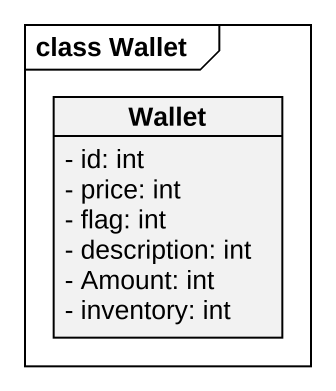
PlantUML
@startuml
mainframe class Wallet
hide circle
hide empty members
skinparam classAttributeIconSize 0
class Wallet {
  - id: int
  - price: int
  - flag: int
  - description: int
  - Amount: int
  - inventory: int
}
@enduml
